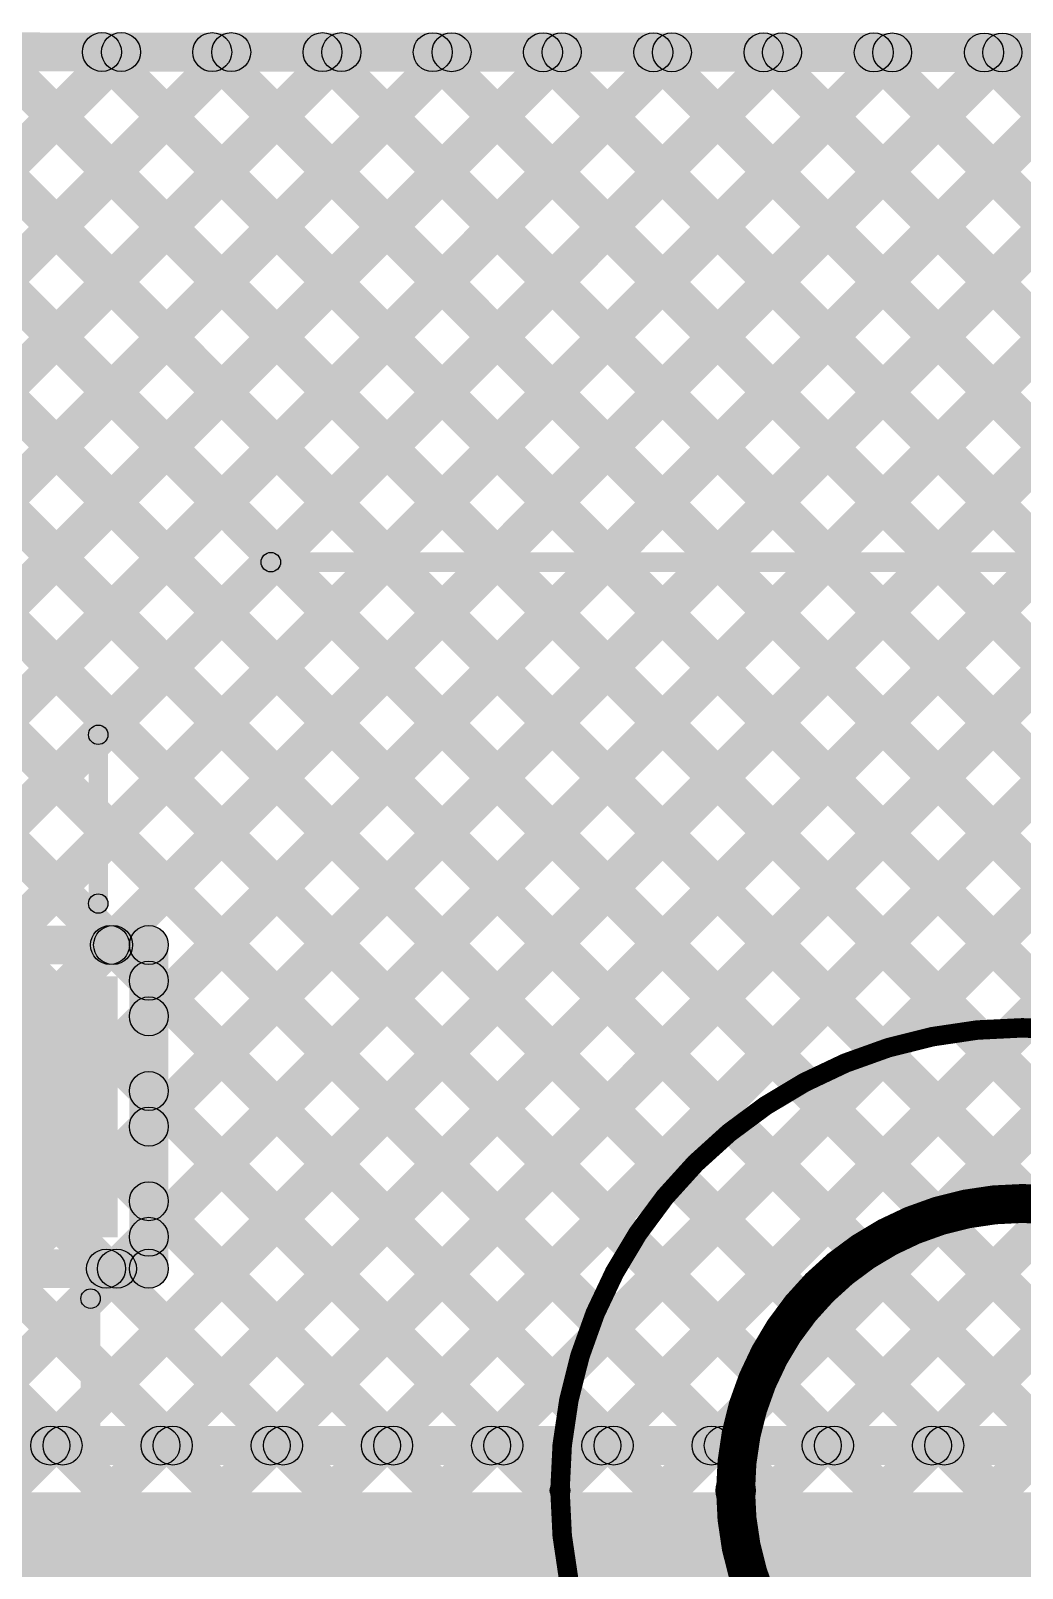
# Model space of a CAD drawing. Header units: millimetres. Extents: x -0.22 to 4.11, y -0.25 to 2.01.
# Drawn here: x 3.261 to 3.5155, y 1.3547 to 1.7492 of the extents above; entities that cross this region are included whole.
import ezdxf

# ---------------------------------------------------------------- set-up
doc = ezdxf.new("R2010")
doc.units = ezdxf.units.MM
doc.header["$MEASUREMENT"] = 0
for name, color, linetype in [('BottomLayer', 5, 'Continuous'), ('TopLayer', 1, 'Continuous'), ('TopOverlay', 2, 'Continuous'), ('TopPaste', 8, 'Continuous'), ('TopSolder', 216, 'Continuous')]:
    doc.layers.add(name, color=color, linetype=linetype)

# ---------------------------------------------------------------- blocks, each defined once
blk = doc.blocks.new('TS_1103S_C_C_4')
at = {"layer": 'TopLayer'}
blk.add_hatch(color=1, dxfattribs=at).paths.add_polyline_path([(0.23622, -0.0689), (0.35433, -0.0689), (0.35433, -0.12795), (0.23622, -0.12795)])
at = {"layer": 'TopOverlay'}
for points in [[(0.23667, 0.05118), (0.24167, 0.05118), (0.24167, -0.04921), (0.23667, -0.04921)], [(0.2347, -0.15059), (0.2397, -0.15059), (0.2397, -0.1939), (0.2347, -0.1939)], [(0.23544, -0.19213), (0.23897, -0.19567), (0.19468, -0.23996), (0.19115, -0.23642)], [(0.19291, -0.23569), (0.19291, -0.24069), (-0.18996, -0.24069), (-0.18996, -0.23569)]]:
    blk.add_hatch(color=2, dxfattribs=at).paths.add_polyline_path(points)
h = blk.add_hatch(color=2, dxfattribs=at)
edge = h.paths.add_edge_path()
edge.add_arc((0.07363, 0), 0.005, 0, 360)
h = blk.add_hatch(color=2, dxfattribs=at)
edge = h.paths.add_edge_path()
edge.add_arc((0.1187, 0), 0.0025, 0, 360)
h = blk.add_hatch(color=2, dxfattribs=at)
edge = h.paths.add_edge_path()
edge.add_arc((0.23917, -0.04921), 0.0025, 0, 360)
h = blk.add_hatch(color=2, dxfattribs=at)
edge = h.paths.add_edge_path()
edge.add_arc((0.2372, -0.15059), 0.0025, 0, 360)
h = blk.add_hatch(color=2, dxfattribs=at)
edge = h.paths.add_edge_path()
edge.add_arc((0.2372, -0.1939), 0.0025, 0, 360)
h = blk.add_hatch(color=2, dxfattribs=at)
edge = h.paths.add_edge_path()
edge.add_arc((0.2372, -0.1939), 0.0025, 0, 360)
h = blk.add_hatch(color=2, dxfattribs=at)
edge = h.paths.add_edge_path()
edge.add_arc((0.19291, -0.23819), 0.0025, 0, 360)
h = blk.add_hatch(color=2, dxfattribs=at)
edge = h.paths.add_edge_path()
edge.add_arc((0.19291, -0.23819), 0.0025, 0, 360)
at = {"layer": 'TopPaste'}
blk.add_hatch(color=8, dxfattribs=at).paths.add_polyline_path([(0.23622, -0.0689), (0.35433, -0.0689), (0.35433, -0.12795), (0.23622, -0.12795)])
at = {"layer": 'TopSolder'}
blk.add_hatch(color=216, dxfattribs=at).paths.add_polyline_path([(0.23222, -0.0649), (0.35833, -0.0649), (0.35833, -0.13195), (0.23222, -0.13195)])
at = {"layer": 'TopOverlay'}
for points, const_width in [([(0.1187, 0, 1), (-0.1187, 0, 1)], 0.005), ([(0.07363, 0, 1), (-0.07363, 0, 1)], 0.01)]:
    blk.add_lwpolyline(points, format="xyb", close=True, dxfattribs=dict(at, const_width=const_width))
for centre, radius in [((0.07363, 0), 0.005), ((0.1187, 0), 0.0025), ((0.23917, -0.04921), 0.0025), ((0.2372, -0.15059), 0.0025), ((0.2372, -0.1939), 0.0025), ((0.2372, -0.1939), 0.0025), ((0.19291, -0.23819), 0.0025), ((0.19291, -0.23819), 0.0025)]:
    blk.add_circle(centre, radius, dxfattribs=at)

msp = doc.modelspace()

# ---------------------------------------------------------------- hatches: boundary and pattern name
at = {"layer": 'BottomLayer'}
for points in [[(2.39671, 1.73925), (2.39672, 1.74925), (3.72343, 1.74856), (3.72343, 1.73856)], [(2.39671, 1.73925), (2.39672, 1.74925), (3.72343, 1.74856), (3.72343, 1.73856)], [(1.9237, 0.20652), (1.91663, 0.21359), (3.45028, 1.74723), (3.45735, 1.74016)], [(1.9237, 0.20652), (1.91663, 0.21359), (3.45028, 1.74723), (3.45735, 1.74016)], [(1.95199, 0.20652), (1.94492, 0.21359), (3.47855, 1.74722), (3.48562, 1.74015)], [(1.95199, 0.20652), (1.94492, 0.21359), (3.47855, 1.74722), (3.48562, 1.74015)], [(1.98027, 0.20652), (1.9732, 0.21359), (3.50681, 1.7472), (3.51389, 1.74013)], [(1.98027, 0.20652), (1.9732, 0.21359), (3.50681, 1.7472), (3.51389, 1.74013)], [(2.00856, 0.20652), (2.00149, 0.21359), (3.53508, 1.74719), (3.54216, 1.74012)], [(2.00856, 0.20652), (2.00149, 0.21359), (3.53508, 1.74719), (3.54216, 1.74012)], [(2.03684, 0.20652), (2.02977, 0.21359), (3.56335, 1.74718), (3.57042, 1.7401)], [(2.03684, 0.20652), (2.02977, 0.21359), (3.56335, 1.74718), (3.57042, 1.7401)], [(2.06513, 0.20652), (2.05805, 0.21359), (3.59162, 1.74716), (3.59869, 1.74009)], [(2.06513, 0.20652), (2.05805, 0.21359), (3.59162, 1.74716), (3.59869, 1.74009)], [(2.09341, 0.20652), (2.08634, 0.21359), (3.61989, 1.74715), (3.62696, 1.74007)], [(2.09341, 0.20652), (2.08634, 0.21359), (3.61989, 1.74715), (3.62696, 1.74007)], [(2.12169, 0.20652), (2.11462, 0.21359), (3.64816, 1.74713), (3.65523, 1.74006)], [(2.12169, 0.20652), (2.11462, 0.21359), (3.64816, 1.74713), (3.65523, 1.74006)], [(2.14998, 0.20652), (2.14291, 0.21359), (3.67643, 1.74712), (3.6835, 1.74005)], [(2.14998, 0.20652), (2.14291, 0.21359), (3.67643, 1.74712), (3.6835, 1.74005)], [(2.17826, 0.20652), (2.17119, 0.21359), (3.7047, 1.7471), (3.71177, 1.74003)], [(2.17826, 0.20652), (2.17119, 0.21359), (3.7047, 1.7471), (3.71177, 1.74003)], [(2.24607, 0.69859), (2.239, 0.70566), (3.28066, 1.74732), (3.28773, 1.74025)], [(2.24607, 0.69859), (2.239, 0.70566), (3.28066, 1.74732), (3.28773, 1.74025)], [(2.24607, 0.67031), (2.239, 0.67738), (3.30893, 1.74731), (3.316, 1.74024)], [(2.24607, 0.67031), (2.239, 0.67738), (3.30893, 1.74731), (3.316, 1.74024)], [(2.24656, 0.64251), (2.23949, 0.64958), (3.3372, 1.74729), (3.34427, 1.74022)], [(2.24656, 0.64251), (2.23949, 0.64958), (3.3372, 1.74729), (3.34427, 1.74022)], [(2.24656, 0.61423), (2.23949, 0.6213), (3.36547, 1.74728), (3.37254, 1.74021)], [(2.24656, 0.61423), (2.23949, 0.6213), (3.36547, 1.74728), (3.37254, 1.74021)], [(2.24656, 0.58594), (2.23949, 0.59301), (3.39374, 1.74726), (3.40081, 1.74019)], [(2.24656, 0.58594), (2.23949, 0.59301), (3.39374, 1.74726), (3.40081, 1.74019)], [(2.24656, 0.55766), (2.23949, 0.56473), (3.42201, 1.74725), (3.42908, 1.74018)], [(2.24656, 0.55766), (2.23949, 0.56473), (3.42201, 1.74725), (3.42908, 1.74018)], [(2.87956, 1.74046), (2.88663, 1.74753), (3.79807, 0.83609), (3.791, 0.82902)], [(2.87956, 1.74046), (2.88663, 1.74753), (3.79807, 0.83609), (3.791, 0.82902)], [(2.90786, 1.74044), (2.91493, 1.74752), (3.79807, 0.86438), (3.791, 0.85731)], [(2.90786, 1.74044), (2.91493, 1.74752), (3.79807, 0.86438), (3.791, 0.85731)], [(2.93616, 1.74043), (2.94323, 1.7475), (3.79807, 0.89266), (3.791, 0.88559)], [(2.93616, 1.74043), (2.94323, 1.7475), (3.79807, 0.89266), (3.791, 0.88559)], [(2.96446, 1.74042), (2.97153, 1.74749), (3.79807, 0.92095), (3.791, 0.91387)], [(2.96446, 1.74042), (2.97153, 1.74749), (3.79807, 0.92095), (3.791, 0.91387)], [(2.99275, 1.7404), (2.99983, 1.74747), (3.79807, 0.94923), (3.791, 0.94216)], [(2.99275, 1.7404), (2.99983, 1.74747), (3.79807, 0.94923), (3.791, 0.94216)], [(3.02105, 1.74039), (3.02812, 1.74746), (3.79807, 0.97751), (3.791, 0.97044)], [(3.02105, 1.74039), (3.02812, 1.74746), (3.79807, 0.97751), (3.791, 0.97044)], [(3.04935, 1.74037), (3.05642, 1.74744), (3.79807, 1.0058), (3.791, 0.99873)], [(3.04935, 1.74037), (3.05642, 1.74744), (3.79807, 1.0058), (3.791, 0.99873)], [(3.07765, 1.74036), (3.08472, 1.74743), (3.79807, 1.03408), (3.791, 1.02701)], [(3.07765, 1.74036), (3.08472, 1.74743), (3.79807, 1.03408), (3.791, 1.02701)], [(3.10595, 1.74034), (3.11302, 1.74741), (3.79807, 1.06237), (3.791, 1.0553)], [(3.10595, 1.74034), (3.11302, 1.74741), (3.79807, 1.06237), (3.791, 1.0553)], [(3.13425, 1.74033), (3.14132, 1.7474), (3.79807, 1.09065), (3.791, 1.08358)], [(3.13425, 1.74033), (3.14132, 1.7474), (3.79807, 1.09065), (3.791, 1.08358)], [(3.16255, 1.74031), (3.16962, 1.74738), (3.68407, 1.23294), (3.677, 1.22586)], [(3.16255, 1.74031), (3.16962, 1.74738), (3.68407, 1.23294), (3.677, 1.22586)], [(3.19085, 1.7403), (3.19792, 1.74737), (3.68407, 1.26122), (3.677, 1.25415)], [(3.19085, 1.7403), (3.19792, 1.74737), (3.68407, 1.26122), (3.677, 1.25415)], [(3.21915, 1.74028), (3.22622, 1.74735), (3.68407, 1.2895), (3.677, 1.28243)], [(3.21915, 1.74028), (3.22622, 1.74735), (3.68407, 1.2895), (3.677, 1.28243)], [(3.24745, 1.74027), (3.25452, 1.74734), (3.68407, 1.31779), (3.677, 1.31072)], [(3.24745, 1.74027), (3.25452, 1.74734), (3.68407, 1.31779), (3.677, 1.31072)], [(3.27574, 1.74025), (3.28282, 1.74732), (3.68407, 1.34607), (3.677, 1.339)], [(3.27574, 1.74025), (3.28282, 1.74732), (3.68407, 1.34607), (3.677, 1.339)], [(3.30404, 1.74024), (3.31112, 1.74731), (3.68407, 1.37436), (3.677, 1.36729)], [(3.30404, 1.74024), (3.31112, 1.74731), (3.68407, 1.37436), (3.677, 1.36729)], [(3.33234, 1.74022), (3.33941, 1.7473), (3.68407, 1.40264), (3.677, 1.39557)], [(3.33234, 1.74022), (3.33941, 1.7473), (3.68407, 1.40264), (3.677, 1.39557)], [(3.36064, 1.74021), (3.36771, 1.74728), (3.68407, 1.43093), (3.677, 1.42385)], [(3.36064, 1.74021), (3.36771, 1.74728), (3.68407, 1.43093), (3.677, 1.42385)], [(3.38894, 1.74019), (3.39601, 1.74727), (3.68407, 1.45921), (3.677, 1.45214)], [(3.38894, 1.74019), (3.39601, 1.74727), (3.68407, 1.45921), (3.677, 1.45214)], [(3.41724, 1.74018), (3.42431, 1.74725), (3.6899, 1.48167), (3.68282, 1.4746)], [(3.41724, 1.74018), (3.42431, 1.74725), (3.6899, 1.48167), (3.68282, 1.4746)], [(3.44554, 1.74017), (3.45261, 1.74724), (3.7021, 1.49774), (3.69503, 1.49067)], [(3.44554, 1.74017), (3.45261, 1.74724), (3.7021, 1.49774), (3.69503, 1.49067)], [(3.47384, 1.74015), (3.48091, 1.74722), (3.72847, 1.49966), (3.7214, 1.49259)], [(3.47384, 1.74015), (3.48091, 1.74722), (3.72847, 1.49966), (3.7214, 1.49259)], [(3.50214, 1.74014), (3.50921, 1.74721), (3.75676, 1.49966), (3.74968, 1.49259)], [(3.50214, 1.74014), (3.50921, 1.74721), (3.75676, 1.49966), (3.74968, 1.49259)], [(2.20655, 0.20652), (2.19948, 0.21359), (3.72238, 1.7365), (3.72946, 1.72943)], [(2.20655, 0.20652), (2.19948, 0.21359), (3.72238, 1.7365), (3.72946, 1.72943)], [(2.23483, 0.20652), (2.22776, 0.21359), (3.73107, 1.7169), (3.73814, 1.70983)], [(2.23483, 0.20652), (2.22776, 0.21359), (3.73107, 1.7169), (3.73814, 1.70983)], [(2.26312, 0.20652), (2.25605, 0.21359), (3.74338, 1.70092), (3.75045, 1.69385)], [(2.26312, 0.20652), (2.25605, 0.21359), (3.74338, 1.70092), (3.75045, 1.69385)], [(2.2914, 0.20652), (2.28433, 0.21359), (3.75898, 1.68825), (3.76606, 1.68118)], [(2.2914, 0.20652), (2.28433, 0.21359), (3.75898, 1.68825), (3.76606, 1.68118)], [(2.31968, 0.20652), (2.31261, 0.21359), (3.77815, 1.67913), (3.78522, 1.67206)], [(2.31968, 0.20652), (2.31261, 0.21359), (3.77815, 1.67913), (3.78522, 1.67206)], [(2.34797, 0.20652), (2.3409, 0.21359), (3.791, 1.66369), (3.79807, 1.65662)], [(2.34797, 0.20652), (2.3409, 0.21359), (3.791, 1.66369), (3.79807, 1.65662)], [(2.37625, 0.20652), (2.36918, 0.21359), (3.791, 1.63541), (3.79807, 1.62834)], [(2.37625, 0.20652), (2.36918, 0.21359), (3.791, 1.63541), (3.79807, 1.62834)]]:
    msp.add_hatch(color=5, dxfattribs=at).paths.add_polyline_path(points)
h = msp.add_hatch(color=5, dxfattribs=at)
edge = h.paths.add_edge_path()
edge.add_arc((3.27928, 1.74379), 0.005, 0, 360)
h = msp.add_hatch(color=5, dxfattribs=at)
edge = h.paths.add_edge_path()
edge.add_arc((3.27928, 1.74379), 0.005, 0, 360)
h = msp.add_hatch(color=5, dxfattribs=at)
edge = h.paths.add_edge_path()
edge.add_arc((3.28419, 1.74379), 0.005, 0, 360)
h = msp.add_hatch(color=5, dxfattribs=at)
edge = h.paths.add_edge_path()
edge.add_arc((3.28419, 1.74379), 0.005, 0, 360)
h = msp.add_hatch(color=5, dxfattribs=at)
edge = h.paths.add_edge_path()
edge.add_arc((3.30758, 1.74377), 0.005, 0, 360)
h = msp.add_hatch(color=5, dxfattribs=at)
edge = h.paths.add_edge_path()
edge.add_arc((3.30758, 1.74377), 0.005, 0, 360)
h = msp.add_hatch(color=5, dxfattribs=at)
edge = h.paths.add_edge_path()
edge.add_arc((3.31246, 1.74377), 0.005, 0, 360)
h = msp.add_hatch(color=5, dxfattribs=at)
edge = h.paths.add_edge_path()
edge.add_arc((3.31246, 1.74377), 0.005, 0, 360)
h = msp.add_hatch(color=5, dxfattribs=at)
edge = h.paths.add_edge_path()
edge.add_arc((3.33588, 1.74376), 0.005, 0, 360)
h = msp.add_hatch(color=5, dxfattribs=at)
edge = h.paths.add_edge_path()
edge.add_arc((3.33588, 1.74376), 0.005, 0, 360)
h = msp.add_hatch(color=5, dxfattribs=at)
edge = h.paths.add_edge_path()
edge.add_arc((3.34073, 1.74376), 0.005, 0, 360)
h = msp.add_hatch(color=5, dxfattribs=at)
edge = h.paths.add_edge_path()
edge.add_arc((3.34073, 1.74376), 0.005, 0, 360)
h = msp.add_hatch(color=5, dxfattribs=at)
edge = h.paths.add_edge_path()
edge.add_arc((3.36418, 1.74375), 0.005, 0, 360)
h = msp.add_hatch(color=5, dxfattribs=at)
edge = h.paths.add_edge_path()
edge.add_arc((3.36418, 1.74375), 0.005, 0, 360)
h = msp.add_hatch(color=5, dxfattribs=at)
edge = h.paths.add_edge_path()
edge.add_arc((3.369, 1.74374), 0.005, 0, 360)
h = msp.add_hatch(color=5, dxfattribs=at)
edge = h.paths.add_edge_path()
edge.add_arc((3.369, 1.74374), 0.005, 0, 360)
h = msp.add_hatch(color=5, dxfattribs=at)
edge = h.paths.add_edge_path()
edge.add_arc((3.39248, 1.74373), 0.005, 0, 360)
h = msp.add_hatch(color=5, dxfattribs=at)
edge = h.paths.add_edge_path()
edge.add_arc((3.39248, 1.74373), 0.005, 0, 360)
h = msp.add_hatch(color=5, dxfattribs=at)
edge = h.paths.add_edge_path()
edge.add_arc((3.39727, 1.74373), 0.005, 0, 360)
h = msp.add_hatch(color=5, dxfattribs=at)
edge = h.paths.add_edge_path()
edge.add_arc((3.39727, 1.74373), 0.005, 0, 360)
h = msp.add_hatch(color=5, dxfattribs=at)
edge = h.paths.add_edge_path()
edge.add_arc((3.42078, 1.74372), 0.005, 0, 360)
h = msp.add_hatch(color=5, dxfattribs=at)
edge = h.paths.add_edge_path()
edge.add_arc((3.42078, 1.74372), 0.005, 0, 360)
h = msp.add_hatch(color=5, dxfattribs=at)
edge = h.paths.add_edge_path()
edge.add_arc((3.42554, 1.74371), 0.005, 0, 360)
h = msp.add_hatch(color=5, dxfattribs=at)
edge = h.paths.add_edge_path()
edge.add_arc((3.42554, 1.74371), 0.005, 0, 360)
h = msp.add_hatch(color=5, dxfattribs=at)
edge = h.paths.add_edge_path()
edge.add_arc((3.44907, 1.7437), 0.005, 0, 360)
h = msp.add_hatch(color=5, dxfattribs=at)
edge = h.paths.add_edge_path()
edge.add_arc((3.44907, 1.7437), 0.005, 0, 360)
h = msp.add_hatch(color=5, dxfattribs=at)
edge = h.paths.add_edge_path()
edge.add_arc((3.45381, 1.7437), 0.005, 0, 360)
h = msp.add_hatch(color=5, dxfattribs=at)
edge = h.paths.add_edge_path()
edge.add_arc((3.45381, 1.7437), 0.005, 0, 360)
h = msp.add_hatch(color=5, dxfattribs=at)
edge = h.paths.add_edge_path()
edge.add_arc((3.47737, 1.74369), 0.005, 0, 360)
h = msp.add_hatch(color=5, dxfattribs=at)
edge = h.paths.add_edge_path()
edge.add_arc((3.47737, 1.74369), 0.005, 0, 360)
h = msp.add_hatch(color=5, dxfattribs=at)
edge = h.paths.add_edge_path()
edge.add_arc((3.48208, 1.74368), 0.005, 0, 360)
h = msp.add_hatch(color=5, dxfattribs=at)
edge = h.paths.add_edge_path()
edge.add_arc((3.48208, 1.74368), 0.005, 0, 360)
h = msp.add_hatch(color=5, dxfattribs=at)
edge = h.paths.add_edge_path()
edge.add_arc((3.50567, 1.74367), 0.005, 0, 360)
h = msp.add_hatch(color=5, dxfattribs=at)
edge = h.paths.add_edge_path()
edge.add_arc((3.50567, 1.74367), 0.005, 0, 360)
h = msp.add_hatch(color=5, dxfattribs=at)
edge = h.paths.add_edge_path()
edge.add_arc((3.51035, 1.74367), 0.005, 0, 360)
h = msp.add_hatch(color=5, dxfattribs=at)
edge = h.paths.add_edge_path()
edge.add_arc((3.51035, 1.74367), 0.005, 0, 360)
at = {"layer": 'TopLayer'}
for points in [[(2.39671, 1.73925), (2.39672, 1.74925), (3.72343, 1.74856), (3.72343, 1.73856)], [(2.39671, 1.73925), (2.39672, 1.74925), (3.72343, 1.74856), (3.72343, 1.73856)], [(2.93015, 1.38267), (2.92308, 1.38974), (3.28066, 1.74732), (3.28773, 1.74025)], [(2.93015, 1.38267), (2.92308, 1.38974), (3.28066, 1.74732), (3.28773, 1.74025)], [(2.95843, 1.38267), (2.95136, 1.38974), (3.30893, 1.74731), (3.316, 1.74024)], [(2.95843, 1.38267), (2.95136, 1.38974), (3.30893, 1.74731), (3.316, 1.74024)], [(2.98672, 1.38267), (2.97965, 1.38974), (3.3372, 1.74729), (3.34427, 1.74022)], [(2.98672, 1.38267), (2.97965, 1.38974), (3.3372, 1.74729), (3.34427, 1.74022)], [(3.015, 1.38267), (3.00793, 1.38974), (3.36547, 1.74728), (3.37254, 1.74021)], [(3.015, 1.38267), (3.00793, 1.38974), (3.36547, 1.74728), (3.37254, 1.74021)], [(3.04935, 1.74037), (3.05642, 1.74744), (3.28568, 1.51819), (3.2786, 1.51112)], [(3.04935, 1.74037), (3.05642, 1.74744), (3.28568, 1.51819), (3.2786, 1.51112)], [(3.07765, 1.74036), (3.08472, 1.74743), (3.44241, 1.38974), (3.43534, 1.38267)], [(3.07765, 1.74036), (3.08472, 1.74743), (3.44241, 1.38974), (3.43534, 1.38267)], [(3.10595, 1.74034), (3.11302, 1.74741), (3.47069, 1.38974), (3.46362, 1.38267)], [(3.10595, 1.74034), (3.11302, 1.74741), (3.47069, 1.38974), (3.46362, 1.38267)], [(3.13425, 1.74033), (3.14132, 1.7474), (3.49898, 1.38974), (3.49191, 1.38267)], [(3.13425, 1.74033), (3.14132, 1.7474), (3.49898, 1.38974), (3.49191, 1.38267)], [(3.16255, 1.74031), (3.16962, 1.74738), (3.52726, 1.38974), (3.52019, 1.38267)], [(3.16255, 1.74031), (3.16962, 1.74738), (3.52726, 1.38974), (3.52019, 1.38267)], [(3.17173, 1.51112), (3.16466, 1.51819), (3.39374, 1.74726), (3.40081, 1.74019)], [(3.17173, 1.51112), (3.16466, 1.51819), (3.39374, 1.74726), (3.40081, 1.74019)], [(3.19085, 1.7403), (3.19792, 1.74737), (3.54636, 1.39893), (3.53929, 1.39185)], [(3.19085, 1.7403), (3.19792, 1.74737), (3.54636, 1.39893), (3.53929, 1.39185)], [(3.20002, 1.51112), (3.19295, 1.51819), (3.42201, 1.74725), (3.42908, 1.74018)], [(3.20002, 1.51112), (3.19295, 1.51819), (3.42201, 1.74725), (3.42908, 1.74018)], [(3.21915, 1.74028), (3.22622, 1.74735), (3.5605, 1.41307), (3.55343, 1.406)], [(3.21915, 1.74028), (3.22622, 1.74735), (3.5605, 1.41307), (3.55343, 1.406)], [(3.2283, 1.51112), (3.22123, 1.51819), (3.45028, 1.74723), (3.45735, 1.74016)], [(3.2283, 1.51112), (3.22123, 1.51819), (3.45028, 1.74723), (3.45735, 1.74016)], [(3.24745, 1.74027), (3.25452, 1.74734), (3.57465, 1.42721), (3.56758, 1.42014)], [(3.24745, 1.74027), (3.25452, 1.74734), (3.57465, 1.42721), (3.56758, 1.42014)], [(3.25659, 1.51112), (3.24952, 1.51819), (3.47855, 1.74722), (3.48562, 1.74015)], [(3.25659, 1.51112), (3.24952, 1.51819), (3.47855, 1.74722), (3.48562, 1.74015)], [(3.26956, 1.38267), (3.26249, 1.38974), (3.61989, 1.74715), (3.62696, 1.74007)], [(3.26956, 1.38267), (3.26249, 1.38974), (3.61989, 1.74715), (3.62696, 1.74007)], [(3.27574, 1.74025), (3.28282, 1.74732), (3.58879, 1.44135), (3.58172, 1.43428)], [(3.27574, 1.74025), (3.28282, 1.74732), (3.58879, 1.44135), (3.58172, 1.43428)], [(3.28487, 1.51112), (3.2778, 1.51819), (3.50681, 1.7472), (3.51389, 1.74013)], [(3.28487, 1.51112), (3.2778, 1.51819), (3.50681, 1.7472), (3.51389, 1.74013)], [(3.29485, 1.49281), (3.28778, 1.49988), (3.53508, 1.74719), (3.54216, 1.74012)], [(3.29485, 1.49281), (3.28778, 1.49988), (3.53508, 1.74719), (3.54216, 1.74012)], [(3.29485, 1.46453), (3.28778, 1.4716), (3.56335, 1.74718), (3.57042, 1.7401)], [(3.29485, 1.46453), (3.28778, 1.4716), (3.56335, 1.74718), (3.57042, 1.7401)], [(3.29485, 1.43624), (3.28778, 1.44331), (3.59162, 1.74716), (3.59869, 1.74009)], [(3.29485, 1.43624), (3.28778, 1.44331), (3.59162, 1.74716), (3.59869, 1.74009)], [(3.29784, 1.38267), (3.29077, 1.38974), (3.64816, 1.74713), (3.65523, 1.74006)], [(3.29784, 1.38267), (3.29077, 1.38974), (3.64816, 1.74713), (3.65523, 1.74006)], [(3.30404, 1.74024), (3.31112, 1.74731), (3.60293, 1.45549), (3.59586, 1.44842)], [(3.30404, 1.74024), (3.31112, 1.74731), (3.60293, 1.45549), (3.59586, 1.44842)], [(3.32613, 1.38267), (3.31906, 1.38974), (3.67643, 1.74712), (3.6835, 1.74005)], [(3.32613, 1.38267), (3.31906, 1.38974), (3.67643, 1.74712), (3.6835, 1.74005)], [(3.33234, 1.74022), (3.33941, 1.7473), (3.61707, 1.46964), (3.61, 1.46256)], [(3.33234, 1.74022), (3.33941, 1.7473), (3.61707, 1.46964), (3.61, 1.46256)], [(3.35441, 1.38267), (3.34734, 1.38974), (3.7047, 1.7471), (3.71177, 1.74003)], [(3.35441, 1.38267), (3.34734, 1.38974), (3.7047, 1.7471), (3.71177, 1.74003)], [(3.36064, 1.74021), (3.36771, 1.74728), (3.63122, 1.48378), (3.62414, 1.47671)], [(3.36064, 1.74021), (3.36771, 1.74728), (3.63122, 1.48378), (3.62414, 1.47671)], [(3.38894, 1.74019), (3.39601, 1.74727), (3.64614, 1.49713), (3.63907, 1.49006)], [(3.38894, 1.74019), (3.39601, 1.74727), (3.64614, 1.49713), (3.63907, 1.49006)], [(3.41724, 1.74018), (3.42431, 1.74725), (3.6719, 1.49966), (3.66483, 1.49259)], [(3.41724, 1.74018), (3.42431, 1.74725), (3.6719, 1.49966), (3.66483, 1.49259)], [(3.44554, 1.74017), (3.45261, 1.74724), (3.70018, 1.49966), (3.69311, 1.49259)], [(3.44554, 1.74017), (3.45261, 1.74724), (3.70018, 1.49966), (3.69311, 1.49259)], [(3.47384, 1.74015), (3.48091, 1.74722), (3.72847, 1.49966), (3.7214, 1.49259)], [(3.47384, 1.74015), (3.48091, 1.74722), (3.72847, 1.49966), (3.7214, 1.49259)], [(3.50214, 1.74014), (3.50921, 1.74721), (3.74329, 1.51313), (3.73622, 1.50606)], [(3.50214, 1.74014), (3.50921, 1.74721), (3.74329, 1.51313), (3.73622, 1.50606)], [(3.3827, 1.38267), (3.37563, 1.38974), (3.72238, 1.7365), (3.72946, 1.72943)], [(3.3827, 1.38267), (3.37563, 1.38974), (3.72238, 1.7365), (3.72946, 1.72943)], [(3.41098, 1.38267), (3.40391, 1.38974), (3.73107, 1.7169), (3.73814, 1.70983)], [(3.41098, 1.38267), (3.40391, 1.38974), (3.73107, 1.7169), (3.73814, 1.70983)], [(3.43927, 1.38267), (3.43219, 1.38974), (3.74338, 1.70092), (3.75045, 1.69385)], [(3.43927, 1.38267), (3.43219, 1.38974), (3.74338, 1.70092), (3.75045, 1.69385)], [(3.46755, 1.38267), (3.46048, 1.38974), (3.75898, 1.68825), (3.76606, 1.68118)], [(3.46755, 1.38267), (3.46048, 1.38974), (3.75898, 1.68825), (3.76606, 1.68118)], [(3.49583, 1.38267), (3.48876, 1.38974), (3.77815, 1.67913), (3.78522, 1.67206)], [(3.49583, 1.38267), (3.48876, 1.38974), (3.77815, 1.67913), (3.78522, 1.67206)], [(3.1492, 1.50965), (3.1492, 1.51965), (3.29131, 1.51965), (3.29131, 1.50965)], [(3.1492, 1.50965), (3.1492, 1.51965), (3.29131, 1.51965), (3.29131, 1.50965)], [(3.29631, 1.4316), (3.28631, 1.4316), (3.28631, 1.51466), (3.29631, 1.51466)], [(3.29631, 1.4316), (3.28631, 1.4316), (3.28631, 1.51466), (3.29631, 1.51466)], [(3.28778, 1.50195), (3.29485, 1.50902), (3.41412, 1.38974), (3.40705, 1.38267)], [(3.28778, 1.50195), (3.29485, 1.50902), (3.41412, 1.38974), (3.40705, 1.38267)], [(3.28778, 1.47366), (3.29485, 1.48073), (3.38584, 1.38974), (3.37877, 1.38267)], [(3.28778, 1.47366), (3.29485, 1.48073), (3.38584, 1.38974), (3.37877, 1.38267)], [(3.28778, 1.44538), (3.29485, 1.45245), (3.35756, 1.38974), (3.35048, 1.38267)], [(3.28778, 1.44538), (3.29485, 1.45245), (3.35756, 1.38974), (3.35048, 1.38267)], [(3.1492, 1.4266), (3.1492, 1.4366), (3.29131, 1.4366), (3.29131, 1.4266)], [(3.1492, 1.4266), (3.1492, 1.4366), (3.29131, 1.4366), (3.29131, 1.4266)], [(3.22024, 1.42806), (3.22731, 1.43514), (3.2727, 1.38974), (3.26563, 1.38267)], [(3.22024, 1.42806), (3.22731, 1.43514), (3.2727, 1.38974), (3.26563, 1.38267)], [(3.24128, 1.38267), (3.2342, 1.38974), (3.2796, 1.43514), (3.28667, 1.42806)], [(3.24128, 1.38267), (3.2342, 1.38974), (3.2796, 1.43514), (3.28667, 1.42806)], [(3.24852, 1.42806), (3.25559, 1.43514), (3.30099, 1.38974), (3.29392, 1.38267)], [(3.24852, 1.42806), (3.25559, 1.43514), (3.30099, 1.38974), (3.29392, 1.38267)], [(3.27681, 1.42806), (3.28388, 1.43514), (3.32927, 1.38974), (3.3222, 1.38267)], [(3.27681, 1.42806), (3.28388, 1.43514), (3.32927, 1.38974), (3.3222, 1.38267)], [(1.9258, 1.38121), (1.9258, 1.39121), (3.53364, 1.39121), (3.53364, 1.38121)], [(1.9258, 1.38121), (1.9258, 1.39121), (3.53364, 1.39121), (3.53364, 1.38121)], [(1.91627, 1.35221), (1.91627, 1.37421), (3.54317, 1.37421), (3.54317, 1.35221)]]:
    msp.add_hatch(color=1, dxfattribs=at).paths.add_polyline_path(points)
h = msp.add_hatch(color=1, dxfattribs=at)
edge = h.paths.add_edge_path()
edge.add_arc((3.27928, 1.74379), 0.005, 0, 360)
h = msp.add_hatch(color=1, dxfattribs=at)
edge = h.paths.add_edge_path()
edge.add_arc((3.27928, 1.74379), 0.005, 0, 360)
h = msp.add_hatch(color=1, dxfattribs=at)
edge = h.paths.add_edge_path()
edge.add_arc((3.28419, 1.74379), 0.005, 0, 360)
h = msp.add_hatch(color=1, dxfattribs=at)
edge = h.paths.add_edge_path()
edge.add_arc((3.28419, 1.74379), 0.005, 0, 360)
h = msp.add_hatch(color=1, dxfattribs=at)
edge = h.paths.add_edge_path()
edge.add_arc((3.30758, 1.74377), 0.005, 0, 360)
h = msp.add_hatch(color=1, dxfattribs=at)
edge = h.paths.add_edge_path()
edge.add_arc((3.30758, 1.74377), 0.005, 0, 360)
h = msp.add_hatch(color=1, dxfattribs=at)
edge = h.paths.add_edge_path()
edge.add_arc((3.31246, 1.74377), 0.005, 0, 360)
h = msp.add_hatch(color=1, dxfattribs=at)
edge = h.paths.add_edge_path()
edge.add_arc((3.31246, 1.74377), 0.005, 0, 360)
h = msp.add_hatch(color=1, dxfattribs=at)
edge = h.paths.add_edge_path()
edge.add_arc((3.33588, 1.74376), 0.005, 0, 360)
h = msp.add_hatch(color=1, dxfattribs=at)
edge = h.paths.add_edge_path()
edge.add_arc((3.33588, 1.74376), 0.005, 0, 360)
h = msp.add_hatch(color=1, dxfattribs=at)
edge = h.paths.add_edge_path()
edge.add_arc((3.34073, 1.74376), 0.005, 0, 360)
h = msp.add_hatch(color=1, dxfattribs=at)
edge = h.paths.add_edge_path()
edge.add_arc((3.34073, 1.74376), 0.005, 0, 360)
h = msp.add_hatch(color=1, dxfattribs=at)
edge = h.paths.add_edge_path()
edge.add_arc((3.36418, 1.74375), 0.005, 0, 360)
h = msp.add_hatch(color=1, dxfattribs=at)
edge = h.paths.add_edge_path()
edge.add_arc((3.36418, 1.74375), 0.005, 0, 360)
h = msp.add_hatch(color=1, dxfattribs=at)
edge = h.paths.add_edge_path()
edge.add_arc((3.369, 1.74374), 0.005, 0, 360)
h = msp.add_hatch(color=1, dxfattribs=at)
edge = h.paths.add_edge_path()
edge.add_arc((3.369, 1.74374), 0.005, 0, 360)
h = msp.add_hatch(color=1, dxfattribs=at)
edge = h.paths.add_edge_path()
edge.add_arc((3.39248, 1.74373), 0.005, 0, 360)
h = msp.add_hatch(color=1, dxfattribs=at)
edge = h.paths.add_edge_path()
edge.add_arc((3.39248, 1.74373), 0.005, 0, 360)
h = msp.add_hatch(color=1, dxfattribs=at)
edge = h.paths.add_edge_path()
edge.add_arc((3.39727, 1.74373), 0.005, 0, 360)
h = msp.add_hatch(color=1, dxfattribs=at)
edge = h.paths.add_edge_path()
edge.add_arc((3.39727, 1.74373), 0.005, 0, 360)
h = msp.add_hatch(color=1, dxfattribs=at)
edge = h.paths.add_edge_path()
edge.add_arc((3.42078, 1.74372), 0.005, 0, 360)
h = msp.add_hatch(color=1, dxfattribs=at)
edge = h.paths.add_edge_path()
edge.add_arc((3.42078, 1.74372), 0.005, 0, 360)
h = msp.add_hatch(color=1, dxfattribs=at)
edge = h.paths.add_edge_path()
edge.add_arc((3.42554, 1.74371), 0.005, 0, 360)
h = msp.add_hatch(color=1, dxfattribs=at)
edge = h.paths.add_edge_path()
edge.add_arc((3.42554, 1.74371), 0.005, 0, 360)
h = msp.add_hatch(color=1, dxfattribs=at)
edge = h.paths.add_edge_path()
edge.add_arc((3.44907, 1.7437), 0.005, 0, 360)
h = msp.add_hatch(color=1, dxfattribs=at)
edge = h.paths.add_edge_path()
edge.add_arc((3.44907, 1.7437), 0.005, 0, 360)
h = msp.add_hatch(color=1, dxfattribs=at)
edge = h.paths.add_edge_path()
edge.add_arc((3.45381, 1.7437), 0.005, 0, 360)
h = msp.add_hatch(color=1, dxfattribs=at)
edge = h.paths.add_edge_path()
edge.add_arc((3.45381, 1.7437), 0.005, 0, 360)
h = msp.add_hatch(color=1, dxfattribs=at)
edge = h.paths.add_edge_path()
edge.add_arc((3.47737, 1.74369), 0.005, 0, 360)
h = msp.add_hatch(color=1, dxfattribs=at)
edge = h.paths.add_edge_path()
edge.add_arc((3.47737, 1.74369), 0.005, 0, 360)
h = msp.add_hatch(color=1, dxfattribs=at)
edge = h.paths.add_edge_path()
edge.add_arc((3.48208, 1.74368), 0.005, 0, 360)
h = msp.add_hatch(color=1, dxfattribs=at)
edge = h.paths.add_edge_path()
edge.add_arc((3.48208, 1.74368), 0.005, 0, 360)
h = msp.add_hatch(color=1, dxfattribs=at)
edge = h.paths.add_edge_path()
edge.add_arc((3.50567, 1.74367), 0.005, 0, 360)
h = msp.add_hatch(color=1, dxfattribs=at)
edge = h.paths.add_edge_path()
edge.add_arc((3.50567, 1.74367), 0.005, 0, 360)
h = msp.add_hatch(color=1, dxfattribs=at)
edge = h.paths.add_edge_path()
edge.add_arc((3.51035, 1.74367), 0.005, 0, 360)
h = msp.add_hatch(color=1, dxfattribs=at)
edge = h.paths.add_edge_path()
edge.add_arc((3.51035, 1.74367), 0.005, 0, 360)
h = msp.add_hatch(color=1, dxfattribs=at)
edge = h.paths.add_edge_path()
edge.add_arc((3.28134, 1.51466), 0.005, 0, 360)
h = msp.add_hatch(color=1, dxfattribs=at)
edge = h.paths.add_edge_path()
edge.add_arc((3.28134, 1.51466), 0.005, 0, 360)
h = msp.add_hatch(color=1, dxfattribs=at)
edge = h.paths.add_edge_path()
edge.add_arc((3.28214, 1.51466), 0.005, 0, 360)
h = msp.add_hatch(color=1, dxfattribs=at)
edge = h.paths.add_edge_path()
edge.add_arc((3.28214, 1.51466), 0.005, 0, 360)
h = msp.add_hatch(color=1, dxfattribs=at)
edge = h.paths.add_edge_path()
edge.add_arc((3.29131, 1.51466), 0.005, 0, 360)
h = msp.add_hatch(color=1, dxfattribs=at)
edge = h.paths.add_edge_path()
edge.add_arc((3.29131, 1.51466), 0.005, 0, 360)
h = msp.add_hatch(color=1, dxfattribs=at)
edge = h.paths.add_edge_path()
edge.add_arc((3.29131, 1.51466), 0.005, 0, 360)
h = msp.add_hatch(color=1, dxfattribs=at)
edge = h.paths.add_edge_path()
edge.add_arc((3.29131, 1.51466), 0.005, 0, 360)
h = msp.add_hatch(color=1, dxfattribs=at)
edge = h.paths.add_edge_path()
edge.add_arc((3.29131, 1.50548), 0.005, 0, 360)
h = msp.add_hatch(color=1, dxfattribs=at)
edge = h.paths.add_edge_path()
edge.add_arc((3.29131, 1.50548), 0.005, 0, 360)
h = msp.add_hatch(color=1, dxfattribs=at)
edge = h.paths.add_edge_path()
edge.add_arc((3.29131, 1.49635), 0.005, 0, 360)
h = msp.add_hatch(color=1, dxfattribs=at)
edge = h.paths.add_edge_path()
edge.add_arc((3.29131, 1.49635), 0.005, 0, 360)
h = msp.add_hatch(color=1, dxfattribs=at)
edge = h.paths.add_edge_path()
edge.add_arc((3.29131, 1.4772), 0.005, 0, 360)
h = msp.add_hatch(color=1, dxfattribs=at)
edge = h.paths.add_edge_path()
edge.add_arc((3.29131, 1.4772), 0.005, 0, 360)
h = msp.add_hatch(color=1, dxfattribs=at)
edge = h.paths.add_edge_path()
edge.add_arc((3.29131, 1.46806), 0.005, 0, 360)
h = msp.add_hatch(color=1, dxfattribs=at)
edge = h.paths.add_edge_path()
edge.add_arc((3.29131, 1.46806), 0.005, 0, 360)
h = msp.add_hatch(color=1, dxfattribs=at)
edge = h.paths.add_edge_path()
edge.add_arc((3.29131, 1.44891), 0.005, 0, 360)
h = msp.add_hatch(color=1, dxfattribs=at)
edge = h.paths.add_edge_path()
edge.add_arc((3.29131, 1.44891), 0.005, 0, 360)
h = msp.add_hatch(color=1, dxfattribs=at)
edge = h.paths.add_edge_path()
edge.add_arc((3.29131, 1.43978), 0.005, 0, 360)
h = msp.add_hatch(color=1, dxfattribs=at)
edge = h.paths.add_edge_path()
edge.add_arc((3.29131, 1.43978), 0.005, 0, 360)
h = msp.add_hatch(color=1, dxfattribs=at)
edge = h.paths.add_edge_path()
edge.add_arc((3.28034, 1.4316), 0.005, 0, 360)
h = msp.add_hatch(color=1, dxfattribs=at)
edge = h.paths.add_edge_path()
edge.add_arc((3.28034, 1.4316), 0.005, 0, 360)
h = msp.add_hatch(color=1, dxfattribs=at)
edge = h.paths.add_edge_path()
edge.add_arc((3.28313, 1.4316), 0.005, 0, 360)
h = msp.add_hatch(color=1, dxfattribs=at)
edge = h.paths.add_edge_path()
edge.add_arc((3.28313, 1.4316), 0.005, 0, 360)
h = msp.add_hatch(color=1, dxfattribs=at)
edge = h.paths.add_edge_path()
edge.add_arc((3.29131, 1.4316), 0.005, 0, 360)
h = msp.add_hatch(color=1, dxfattribs=at)
edge = h.paths.add_edge_path()
edge.add_arc((3.29131, 1.4316), 0.005, 0, 360)
h = msp.add_hatch(color=1, dxfattribs=at)
edge = h.paths.add_edge_path()
edge.add_arc((3.29131, 1.4316), 0.005, 0, 360)
h = msp.add_hatch(color=1, dxfattribs=at)
edge = h.paths.add_edge_path()
edge.add_arc((3.29131, 1.4316), 0.005, 0, 360)
h = msp.add_hatch(color=1, dxfattribs=at)
edge = h.paths.add_edge_path()
edge.add_arc((3.26602, 1.38621), 0.005, 0, 360)
h = msp.add_hatch(color=1, dxfattribs=at)
edge = h.paths.add_edge_path()
edge.add_arc((3.26602, 1.38621), 0.005, 0, 360)
h = msp.add_hatch(color=1, dxfattribs=at)
edge = h.paths.add_edge_path()
edge.add_arc((3.26917, 1.38621), 0.005, 0, 360)
h = msp.add_hatch(color=1, dxfattribs=at)
edge = h.paths.add_edge_path()
edge.add_arc((3.26917, 1.38621), 0.005, 0, 360)
h = msp.add_hatch(color=1, dxfattribs=at)
edge = h.paths.add_edge_path()
edge.add_arc((3.29431, 1.38621), 0.005, 0, 360)
h = msp.add_hatch(color=1, dxfattribs=at)
edge = h.paths.add_edge_path()
edge.add_arc((3.29431, 1.38621), 0.005, 0, 360)
h = msp.add_hatch(color=1, dxfattribs=at)
edge = h.paths.add_edge_path()
edge.add_arc((3.29745, 1.38621), 0.005, 0, 360)
h = msp.add_hatch(color=1, dxfattribs=at)
edge = h.paths.add_edge_path()
edge.add_arc((3.29745, 1.38621), 0.005, 0, 360)
h = msp.add_hatch(color=1, dxfattribs=at)
edge = h.paths.add_edge_path()
edge.add_arc((3.32259, 1.38621), 0.005, 0, 360)
h = msp.add_hatch(color=1, dxfattribs=at)
edge = h.paths.add_edge_path()
edge.add_arc((3.32259, 1.38621), 0.005, 0, 360)
h = msp.add_hatch(color=1, dxfattribs=at)
edge = h.paths.add_edge_path()
edge.add_arc((3.32574, 1.38621), 0.005, 0, 360)
h = msp.add_hatch(color=1, dxfattribs=at)
edge = h.paths.add_edge_path()
edge.add_arc((3.32574, 1.38621), 0.005, 0, 360)
h = msp.add_hatch(color=1, dxfattribs=at)
edge = h.paths.add_edge_path()
edge.add_arc((3.35088, 1.38621), 0.005, 0, 360)
h = msp.add_hatch(color=1, dxfattribs=at)
edge = h.paths.add_edge_path()
edge.add_arc((3.35088, 1.38621), 0.005, 0, 360)
h = msp.add_hatch(color=1, dxfattribs=at)
edge = h.paths.add_edge_path()
edge.add_arc((3.35402, 1.38621), 0.005, 0, 360)
h = msp.add_hatch(color=1, dxfattribs=at)
edge = h.paths.add_edge_path()
edge.add_arc((3.35402, 1.38621), 0.005, 0, 360)
h = msp.add_hatch(color=1, dxfattribs=at)
edge = h.paths.add_edge_path()
edge.add_arc((3.37916, 1.38621), 0.005, 0, 360)
h = msp.add_hatch(color=1, dxfattribs=at)
edge = h.paths.add_edge_path()
edge.add_arc((3.37916, 1.38621), 0.005, 0, 360)
h = msp.add_hatch(color=1, dxfattribs=at)
edge = h.paths.add_edge_path()
edge.add_arc((3.3823, 1.38621), 0.005, 0, 360)
h = msp.add_hatch(color=1, dxfattribs=at)
edge = h.paths.add_edge_path()
edge.add_arc((3.3823, 1.38621), 0.005, 0, 360)
h = msp.add_hatch(color=1, dxfattribs=at)
edge = h.paths.add_edge_path()
edge.add_arc((3.40745, 1.38621), 0.005, 0, 360)
h = msp.add_hatch(color=1, dxfattribs=at)
edge = h.paths.add_edge_path()
edge.add_arc((3.40745, 1.38621), 0.005, 0, 360)
h = msp.add_hatch(color=1, dxfattribs=at)
edge = h.paths.add_edge_path()
edge.add_arc((3.41059, 1.38621), 0.005, 0, 360)
h = msp.add_hatch(color=1, dxfattribs=at)
edge = h.paths.add_edge_path()
edge.add_arc((3.41059, 1.38621), 0.005, 0, 360)
h = msp.add_hatch(color=1, dxfattribs=at)
edge = h.paths.add_edge_path()
edge.add_arc((3.43573, 1.38621), 0.005, 0, 360)
h = msp.add_hatch(color=1, dxfattribs=at)
edge = h.paths.add_edge_path()
edge.add_arc((3.43573, 1.38621), 0.005, 0, 360)
h = msp.add_hatch(color=1, dxfattribs=at)
edge = h.paths.add_edge_path()
edge.add_arc((3.43887, 1.38621), 0.005, 0, 360)
h = msp.add_hatch(color=1, dxfattribs=at)
edge = h.paths.add_edge_path()
edge.add_arc((3.43887, 1.38621), 0.005, 0, 360)
h = msp.add_hatch(color=1, dxfattribs=at)
edge = h.paths.add_edge_path()
edge.add_arc((3.46401, 1.38621), 0.005, 0, 360)
h = msp.add_hatch(color=1, dxfattribs=at)
edge = h.paths.add_edge_path()
edge.add_arc((3.46401, 1.38621), 0.005, 0, 360)
h = msp.add_hatch(color=1, dxfattribs=at)
edge = h.paths.add_edge_path()
edge.add_arc((3.46716, 1.38621), 0.005, 0, 360)
h = msp.add_hatch(color=1, dxfattribs=at)
edge = h.paths.add_edge_path()
edge.add_arc((3.46716, 1.38621), 0.005, 0, 360)
h = msp.add_hatch(color=1, dxfattribs=at)
edge = h.paths.add_edge_path()
edge.add_arc((3.4923, 1.38621), 0.005, 0, 360)
h = msp.add_hatch(color=1, dxfattribs=at)
edge = h.paths.add_edge_path()
edge.add_arc((3.4923, 1.38621), 0.005, 0, 360)
h = msp.add_hatch(color=1, dxfattribs=at)
edge = h.paths.add_edge_path()
edge.add_arc((3.49544, 1.38621), 0.005, 0, 360)
h = msp.add_hatch(color=1, dxfattribs=at)
edge = h.paths.add_edge_path()
edge.add_arc((3.49544, 1.38621), 0.005, 0, 360)

# ---------------------------------------------------------------- linework, layer by layer
at = {"layer": 'BottomLayer'}
for centre in [(3.27928, 1.74379), (3.27928, 1.74379), (3.28419, 1.74379), (3.28419, 1.74379), (3.30758, 1.74377), (3.30758, 1.74377), (3.31246, 1.74377), (3.31246, 1.74377), (3.33588, 1.74376), (3.33588, 1.74376), (3.34073, 1.74376), (3.34073, 1.74376), (3.36418, 1.74375), (3.36418, 1.74375), (3.369, 1.74374), (3.369, 1.74374), (3.39248, 1.74373), (3.39248, 1.74373), (3.39727, 1.74373), (3.39727, 1.74373), (3.42078, 1.74372), (3.42078, 1.74372), (3.42554, 1.74371), (3.42554, 1.74371), (3.44907, 1.7437), (3.44907, 1.7437), (3.45381, 1.7437), (3.45381, 1.7437), (3.47737, 1.74369), (3.47737, 1.74369), (3.48208, 1.74368), (3.48208, 1.74368), (3.50567, 1.74367), (3.50567, 1.74367), (3.51035, 1.74367), (3.51035, 1.74367)]:
    msp.add_circle(centre, 0.005, dxfattribs=at)
at = {"layer": 'TopLayer'}
for centre in [(3.27928, 1.74379), (3.27928, 1.74379), (3.28419, 1.74379), (3.28419, 1.74379), (3.30758, 1.74377), (3.30758, 1.74377), (3.31246, 1.74377), (3.31246, 1.74377), (3.33588, 1.74376), (3.33588, 1.74376), (3.34073, 1.74376), (3.34073, 1.74376), (3.36418, 1.74375), (3.36418, 1.74375), (3.369, 1.74374), (3.369, 1.74374), (3.39248, 1.74373), (3.39248, 1.74373), (3.39727, 1.74373), (3.39727, 1.74373), (3.42078, 1.74372), (3.42078, 1.74372), (3.42554, 1.74371), (3.42554, 1.74371), (3.44907, 1.7437), (3.44907, 1.7437), (3.45381, 1.7437), (3.45381, 1.7437), (3.47737, 1.74369), (3.47737, 1.74369), (3.48208, 1.74368), (3.48208, 1.74368), (3.50567, 1.74367), (3.50567, 1.74367), (3.51035, 1.74367), (3.51035, 1.74367), (3.28134, 1.51466), (3.28134, 1.51466), (3.28214, 1.51466), (3.28214, 1.51466), (3.29131, 1.51466), (3.29131, 1.51466), (3.29131, 1.51466), (3.29131, 1.51466), (3.29131, 1.50548), (3.29131, 1.50548), (3.29131, 1.49635), (3.29131, 1.49635), (3.29131, 1.4772), (3.29131, 1.4772), (3.29131, 1.46806), (3.29131, 1.46806), (3.29131, 1.44891), (3.29131, 1.44891), (3.29131, 1.43978), (3.29131, 1.43978), (3.28034, 1.4316), (3.28034, 1.4316), (3.28313, 1.4316), (3.28313, 1.4316), (3.29131, 1.4316), (3.29131, 1.4316), (3.29131, 1.4316), (3.29131, 1.4316), (3.26602, 1.38621), (3.26602, 1.38621), (3.26917, 1.38621), (3.26917, 1.38621), (3.29431, 1.38621), (3.29431, 1.38621), (3.29745, 1.38621), (3.29745, 1.38621), (3.32259, 1.38621), (3.32259, 1.38621), (3.32574, 1.38621), (3.32574, 1.38621), (3.35088, 1.38621), (3.35088, 1.38621), (3.35402, 1.38621), (3.35402, 1.38621), (3.37916, 1.38621), (3.37916, 1.38621), (3.3823, 1.38621), (3.3823, 1.38621), (3.40745, 1.38621), (3.40745, 1.38621), (3.41059, 1.38621), (3.41059, 1.38621), (3.43573, 1.38621), (3.43573, 1.38621), (3.43887, 1.38621), (3.43887, 1.38621), (3.46401, 1.38621), (3.46401, 1.38621), (3.46716, 1.38621), (3.46716, 1.38621), (3.4923, 1.38621), (3.4923, 1.38621), (3.49544, 1.38621), (3.49544, 1.38621)]:
    msp.add_circle(centre, 0.005, dxfattribs=at)

# ---------------------------------------------------------------- block references
at = {"rotation": 180}
msp.add_blockref('TS_1103S_C_C_4', (3.51553, 1.3747), dxfattribs=at)

doc.saveas('drawing.dxf')
